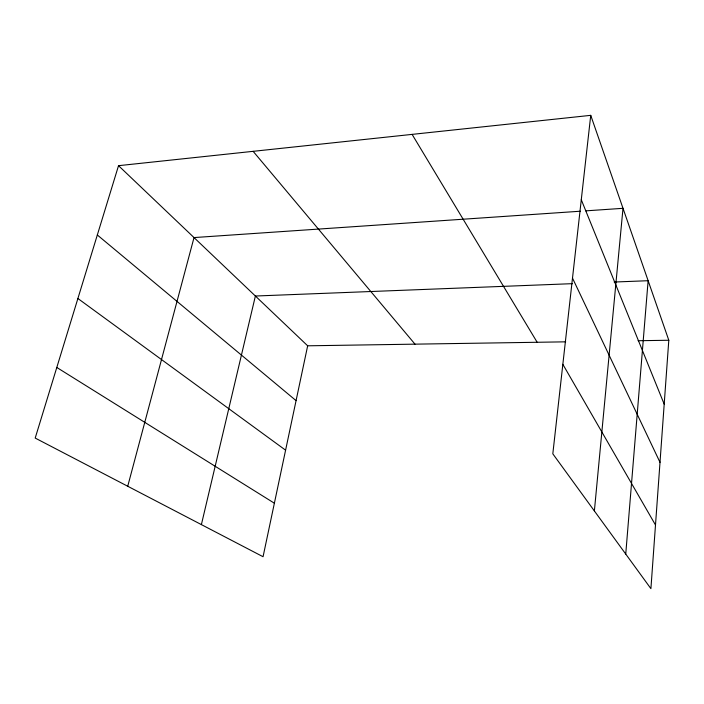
<?xml version="1.0" encoding="UTF-8"?>
<svg xmlns="http://www.w3.org/2000/svg" width="704" height="704" viewBox="0 0 704 704"><rect width="100%" height="100%" fill="white"/><g stroke="black" fill="none" stroke-linecap="round" stroke-linejoin="round"><path stroke-width="1.06" d="M590.735 115.342L668.8 340.252L650.91 588.658L552.816 453.816L590.735 115.342L118.527 165.678L35.2 438.073L263.058 556.723L307.666 345.805L118.527 165.678M625.742 554.066L648.129 280.711L614.17 282.031M594.378 510.954L623.005 208.314L585.772 210.857M201.388 524.612L255.385 296.023L572.537 283.659M127.732 486.253L194.022 237.574L580.298 211.226M307.666 345.805L565.69 341.836M638.088 340.727L668.8 340.252M56.804 367.462L274.375 503.21M77.898 298.505L285.586 450.173M97.328 234.978L296.067 400.629M253.132 151.325L415.008 344.159M412.104 134.385L537.17 342.276M562.839 364.311L655.494 524.999M572.502 278.106L660.009 462.334M581.275 199.725L664.198 404.175"/></g></svg>
